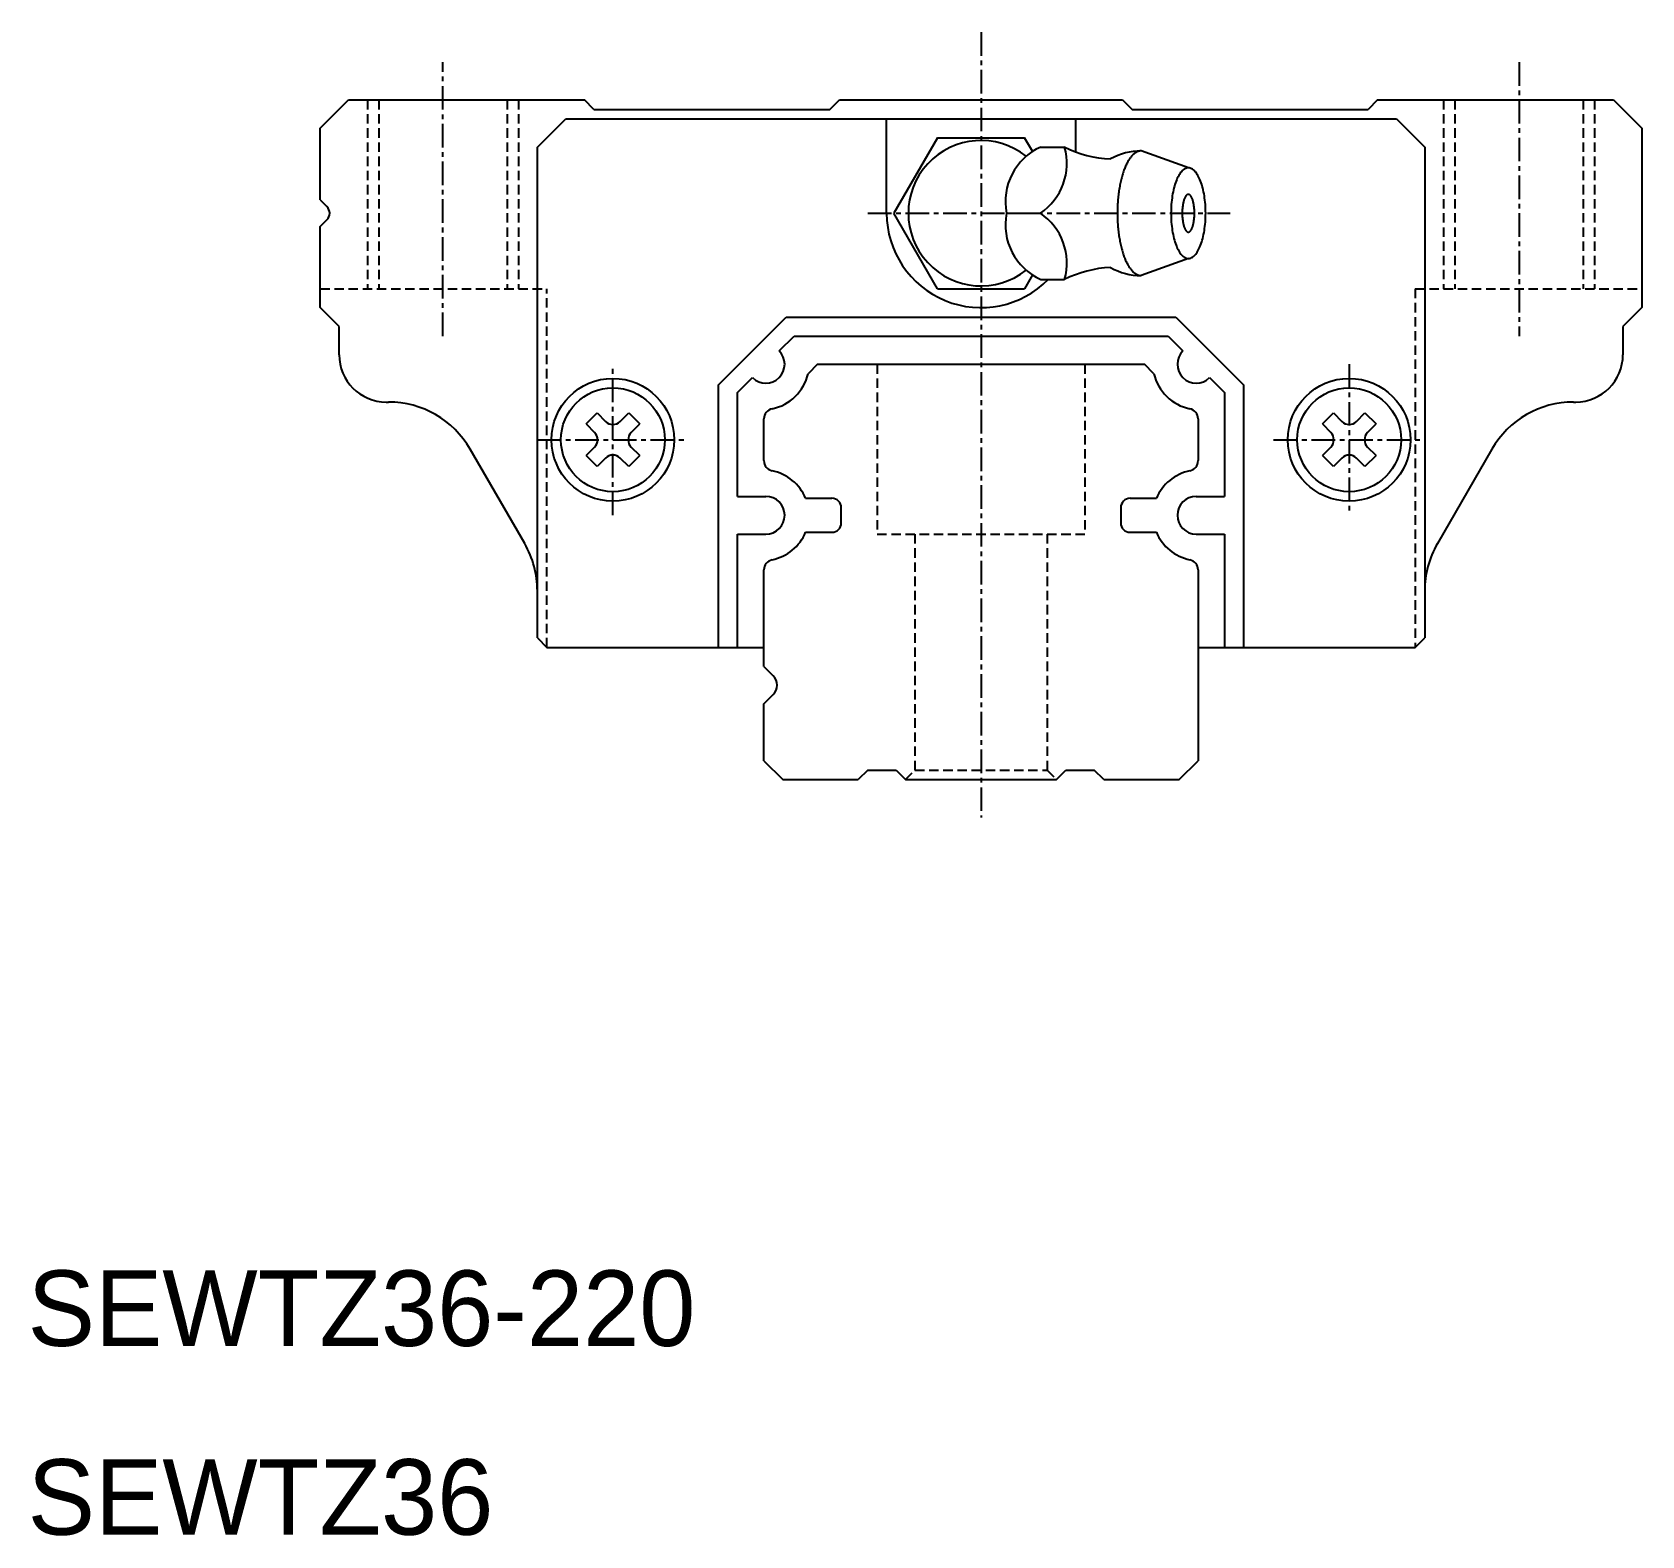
# Model space of a CAD drawing. Extents: x 10 to 359, y 10 to 199.
# Drawn here: x 10.2 to 95.5, y 9.9 to 89.6 of the extents above; entities that cross this region are included whole.
import ezdxf

# ---------------------------------------------------------------- set-up
doc = ezdxf.new("R2010")
doc.units = 0
doc.linetypes.add('CENTER', pattern=[2, 1.25, -0.25, 0.25, -0.25])
doc.linetypes.add('DASHED', pattern=[0.75, 0.5, -0.25])
doc.layers.get('0').update_dxf_attribs({"linetype": 'CONTINUOUS'})
doc.layers.add('CENTER', color=1, linetype='CENTER')

msp = doc.modelspace()

# ---------------------------------------------------------------- linework, layer by layer
at = {"color": 7, "linetype": 'CONTINUOUS'}
for p, q in [((25.500036, 84.49997), (27.000032, 85.99997)), ((26.999981, 86), (39.49998, 86)), ((40.00004, 85.49999), (39.50004, 86)), ((39.99998, 85.5), (52.50001, 85.5)), ((52.50005, 85.49998), (53.00003, 85.99998)), ((53.00001, 86), (67.99998, 86)), ((68.00002, 85.99999), (68.5, 85.5)), ((68.49997, 85.5), (80.99998, 85.5)), ((81.50002, 86), (81.00002, 85.5)), ((81.49998, 86), (93.99998, 86)), ((93.99999, 85.99998), (95.49999, 84.49997)), ((25.499981, 80.70713), (25.499981, 84.49998)), ((37.00002, 83.49998), (38.50001, 84.99997)), ((38.5, 85), (82.49993, 85)), ((55.49997, 80), (55.49997, 85)), ((65.49997, 85), (65.49997, 83.25493)), ((82.49998, 84.99999), (83.99998, 83.49999)), ((95.49998, 84.49998), (95.49998, 75)), ((58.19052, 84.00002), (55.88112, 80.00001)), ((58.19053, 84.00003), (60.49995, 84.00003)), ((60.49995, 84.00003), (62.80937, 84.00003)), ((63.21969, 83.28934), (62.80938, 84.00002)), ((36.99997, 57.50001), (36.99997, 83.49998)), ((63.64536, 83.5074), (64.92351, 83.5074)), ((71.48067, 82.39999), (68.9862, 83.29999)), ((83.99997, 83.49998), (83.99997, 57.50001)), ((25.500019, 80.70711), (25.853572, 80.35355)), ((25.499981, 75), (25.499981, 79.29287)), ((25.500019, 79.29289), (25.853572, 79.64645)), ((58.19052, 76), (55.88112, 80.00001)), ((61.84948, 80), (63.64536, 80)), ((71.48067, 77.6), (68.9862, 76.7)), ((63.23237, 76.73263), (62.80938, 76)), ((58.19053, 76), (60.49995, 76)), ((60.49995, 76), (62.80937, 76)), ((63.64536, 76.49259), (64.92351, 76.49259)), ((26.500021, 73.99999), (25.50002, 74.99999)), ((46.59999, 70.9142), (50.17998, 74.4942)), ((50.17997, 74.49421), (70.81997, 74.49421)), ((70.81999, 74.49421), (74.39999, 70.91421)), ((95.50001, 75.00001), (94.50001, 74.00001)), ((26.499981, 72.5), (26.499981, 74)), ((49.80709, 72.7071), (50.59421, 73.49421)), ((50.59419, 73.49421), (70.40576, 73.49421)), ((70.40577, 73.49422), (71.19288, 72.70711)), ((94.49998, 74), (94.49998, 72.5)), ((51.84081, 71.99998), (51.34081, 71.49998)), ((51.84079, 71.99998), (69.15913, 71.99998)), ((69.65914, 71.49998), (69.15914, 71.99998)), ((46.59997, 57), (46.59997, 70.91421)), ((47.59999, 70.49999), (48.39288, 71.29288)), ((72.60709, 71.29289), (73.39999, 70.5)), ((74.39997, 70.91421), (74.39997, 57)), ((28.999981, 70), (29.113247, 70)), ((47.59997, 65), (47.59997, 70.5)), ((73.39997, 70.5), (73.39997, 65)), ((91.88671, 70), (91.99998, 70)), ((39.5788, 68.83765), (40.16234, 69.4212)), ((40.16233, 69.4212), (40.61107, 68.97246)), ((41.38889, 68.97246), (41.83763, 69.4212)), ((41.83765, 69.4212), (42.42119, 68.83766)), ((48.99995, 66.89758), (48.99995, 69.10237)), ((71.99995, 69.10237), (71.99995, 66.89758)), ((78.57879, 68.83766), (79.16234, 69.4212)), ((79.16234, 69.4212), (79.61107, 68.97246)), ((80.3889, 68.97245), (80.83764, 69.42119)), ((80.83764, 69.4212), (81.42119, 68.83766)), ((39.57878, 68.83765), (40.02752, 68.38891)), ((41.97244, 68.3889), (42.42118, 68.83764)), ((78.57878, 68.83765), (79.02752, 68.38891)), ((80.97244, 68.38891), (81.42118, 68.83765)), ((36.33016, 62.50003), (33.443439, 67.49997)), ((40.02752, 67.61109), (39.57878, 67.16235)), ((42.42118, 67.16234), (41.97243, 67.61109)), ((79.02752, 67.6111), (78.57878, 67.16236)), ((81.42118, 67.16236), (80.97244, 67.6111)), ((87.55662, 67.5), (84.66989, 62.50003)), ((40.16235, 66.57881), (39.5788, 67.16236)), ((40.61108, 67.02754), (40.16234, 66.5788)), ((41.83764, 66.5788), (41.38889, 67.02755)), ((42.42119, 67.16235), (41.83764, 66.57881)), ((79.16234, 66.57881), (78.5788, 67.16236)), ((79.61107, 67.02754), (79.16234, 66.5788)), ((80.83762, 66.5788), (80.38889, 67.02754)), ((81.42118, 67.16236), (80.83764, 66.57881)), ((47.59997, 65), (49.09997, 65)), ((51.21048, 64.89999), (52.59996, 64.89999)), ((68.39996, 64.89999), (69.78944, 64.89999)), ((71.89997, 65), (73.39997, 65)), ((53.09996, 63.59999), (53.09996, 64.39999)), ((67.89996, 64.39999), (67.89996, 63.59999)), ((51.21048, 63.09999), (52.59996, 63.09999)), ((68.39996, 63.09999), (69.78944, 63.09999)), ((47.59997, 57), (47.59997, 63)), ((47.59997, 63), (49.09997, 63)), ((71.89997, 63), (73.39997, 63)), ((73.39997, 63), (73.39997, 57)), ((48.99995, 55.98994), (48.99995, 61.10238)), ((71.99995, 61.10238), (71.99995, 51)), ((37, 57.50003), (37.50001, 57.00001)), ((83.49997, 57.00002), (83.99996, 57.50003)), ((37.5, 57), (48.99995, 57)), ((71.99995, 57), (83.49993, 57)), ((48.99996, 55.98993), (49.49493, 55.49496)), ((48.99995, 51), (48.99995, 54.01002)), ((48.99996, 54.01002), (49.49494, 54.505)), ((49, 51), (50, 50)), ((54.49997, 50.49999), (53.99998, 50)), ((54.49995, 50.49998), (55.99997, 50.49998)), ((55.99997, 50.49998), (56.49997, 49.99998)), ((64.49996, 49.99999), (64.99996, 50.49999)), ((64.99995, 50.49998), (66.49995, 50.49998)), ((66.99998, 50), (66.49998, 50.5)), ((70.99998, 50), (71.99998, 51)), ((49.99995, 49.99998), (53.99995, 49.99998)), ((56.49995, 49.99998), (64.49995, 49.99998)), ((66.99995, 49.99998), (70.99995, 49.99998))]:
    msp.add_line(p, q, dxfattribs=at)
at = {"color": 3, "linetype": 'DASHED'}
for p, q in [((27.999981, 86), (27.999981, 76)), ((28.599981, 86), (28.599981, 76)), ((35.39998, 86), (35.39998, 76)), ((35.99998, 86), (35.99998, 76)), ((84.99998, 86), (84.99998, 76)), ((85.59998, 86), (85.59998, 76)), ((92.39998, 86), (92.39998, 76)), ((92.99998, 86), (92.99998, 76)), ((25.499981, 76), (37.49997, 76)), ((37.49997, 57), (37.49997, 76)), ((83.49997, 76), (83.49997, 57)), ((83.49997, 76), (95.49997, 76)), ((54.99995, 71.99998), (54.99995, 62.99998)), ((65.99995, 71.99998), (65.99995, 62.99998)), ((54.99995, 62.99998), (65.99995, 62.99998)), ((56.99995, 62.99998), (56.99995, 50.49998)), ((63.99995, 62.99998), (63.99995, 50.49998)), ((56.49996, 49.99998), (56.99996, 50.49998)), ((56.99995, 50.49998), (63.99995, 50.49998)), ((63.99997, 50.49998), (64.49997, 49.99998))]:
    msp.add_line(p, q, dxfattribs=at)
at = {"color": 7, "linetype": 'CONTINUOUS'}
for points in [[(68.9862, 83.3, 0), (68.9552, 83.299, 0), (68.9242, 83.296, 0), (68.8933, 83.2911, 0), (68.8624, 83.2841, 0), (68.8316, 83.2752, 0), (68.8009, 83.2643, 0), (68.7703, 83.2514, 0), (68.7398, 83.2366, 0), (68.7095, 83.2198, 0), (68.6794, 83.2011, 0), (68.6494, 83.1805, 0), (68.6196, 83.1579, 0), (68.5901, 83.1334, 0), (68.5608, 83.1071, 0), (68.5317, 83.0789, 0), (68.5029, 83.0488, 0), (68.4744, 83.0169, 0), (68.4463, 82.9832, 0), (68.4184, 82.9476, 0), (68.3909, 82.9103, 0), (68.3637, 82.8713, 0), (68.337, 82.8305, 0), (68.3106, 82.788, 0), (68.2846, 82.7438, 0), (68.259, 82.698, 0), (68.2339, 82.6506, 0), (68.2093, 82.6015, 0), (68.1851, 82.5509, 0), (68.1613, 82.4988, 0), (68.1381, 82.4451, 0), (68.1154, 82.39, 0), (68.0932, 82.3335, 0), (68.0716, 82.2755, 0), (68.0505, 82.2161, 0), (68.03, 82.1555, 0), (68.01, 82.0935, 0), (67.9906, 82.0303, 0), (67.9719, 81.9658, 0), (67.9537, 81.9002, 0), (67.9362, 81.8334, 0), (67.9193, 81.7655, 0), (67.903, 81.6965, 0), (67.8874, 81.6266, 0), (67.8725, 81.5556, 0), (67.8582, 81.4837, 0), (67.8446, 81.4109, 0), (67.8317, 81.3373, 0), (67.8195, 81.2629, 0), (67.808, 81.1877, 0), (67.7972, 81.1117, 0), (67.7871, 81.0351, 0), (67.7777, 80.9579, 0), (67.7691, 80.8802, 0), (67.7612, 80.8018, 0), (67.754, 80.723, 0), (67.7476, 80.6438, 0), (67.7419, 80.5642, 0), (67.737, 80.4842, 0), (67.7328, 80.404, 0), (67.7294, 80.3235, 0), (67.7268, 80.2428, 0), (67.7249, 80.1619, 0), (67.7237, 80.081, 0), (67.7233, 80, 0), (67.7237, 79.919, 0), (67.7249, 79.8381, 0), (67.7268, 79.7572, 0), (67.7294, 79.6765, 0), (67.7328, 79.596, 0), (67.737, 79.5158, 0), (67.7419, 79.4358, 0), (67.7476, 79.3562, 0), (67.754, 79.277, 0), (67.7612, 79.1982, 0), (67.7691, 79.1198, 0), (67.7777, 79.0421, 0), (67.7871, 78.9649, 0), (67.7972, 78.8883, 0), (67.808, 78.8123, 0), (67.8195, 78.7371, 0), (67.8317, 78.6627, 0), (67.8446, 78.5891, 0), (67.8582, 78.5163, 0), (67.8725, 78.4444, 0), (67.8874, 78.3734, 0), (67.903, 78.3035, 0), (67.9193, 78.2345, 0), (67.9362, 78.1666, 0), (67.9537, 78.0998, 0), (67.9719, 78.0342, 0), (67.9906, 77.9697, 0), (68.01, 77.9065, 0), (68.03, 77.8445, 0), (68.0505, 77.7839, 0), (68.0716, 77.7245, 0), (68.0932, 77.6665, 0), (68.1154, 77.61, 0), (68.1381, 77.5549, 0), (68.1613, 77.5012, 0), (68.1851, 77.4491, 0), (68.2093, 77.3985, 0), (68.2339, 77.3494, 0), (68.259, 77.302, 0), (68.2846, 77.2562, 0), (68.3106, 77.212, 0), (68.337, 77.1695, 0), (68.3637, 77.1287, 0), (68.3909, 77.0897, 0), (68.4184, 77.0524, 0), (68.4463, 77.0168, 0), (68.4744, 76.9831, 0), (68.5029, 76.9512, 0), (68.5317, 76.9211, 0), (68.5608, 76.8929, 0), (68.5901, 76.8666, 0), (68.6196, 76.8421, 0), (68.6494, 76.8195, 0), (68.6794, 76.7989, 0), (68.7095, 76.7802, 0), (68.7398, 76.7634, 0), (68.7703, 76.7486, 0), (68.8009, 76.7357, 0), (68.8316, 76.7248, 0), (68.8624, 76.7159, 0), (68.8933, 76.7089, 0), (68.9242, 76.704, 0), (68.9552, 76.701, 0), (68.9862, 76.7, 0)], [(71.4807, 82.4, 0), (71.4356, 82.3971, 0), (71.3906, 82.3884, 0), (71.3459, 82.374, 0), (71.3015, 82.3539, 0), (71.2575, 82.3281, 0), (71.2141, 82.2967, 0), (71.1713, 82.2597, 0), (71.1292, 82.2173, 0), (71.088, 82.1696, 0), (71.0477, 82.1166, 0), (71.0085, 82.0585, 0), (70.9704, 81.9955, 0), (70.9336, 81.9277, 0), (70.898, 81.8552, 0), (70.8639, 81.7783, 0), (70.8312, 81.6971, 0), (70.8002, 81.6117, 0), (70.7707, 81.5225, 0), (70.743, 81.4297, 0), (70.717, 81.3334, 0), (70.6929, 81.2338, 0), (70.6707, 81.1314, 0), (70.6504, 81.0261, 0), (70.6321, 80.9184, 0), (70.6159, 80.8085, 0), (70.6018, 80.6967, 0), (70.5898, 80.5832, 0), (70.5799, 80.4682, 0), (70.5722, 80.3522, 0), (70.5667, 80.2352, 0), (70.5633, 80.1178, 0), (70.5622, 80, 0), (70.5633, 79.8822, 0), (70.5667, 79.7648, 0), (70.5722, 79.6478, 0), (70.5799, 79.5318, 0), (70.5898, 79.4168, 0), (70.6018, 79.3033, 0), (70.6159, 79.1915, 0), (70.6321, 79.0816, 0), (70.6504, 78.9739, 0), (70.6707, 78.8686, 0), (70.6929, 78.7662, 0), (70.717, 78.6666, 0), (70.743, 78.5703, 0), (70.7707, 78.4775, 0), (70.8002, 78.3883, 0), (70.8312, 78.3029, 0), (70.8639, 78.2217, 0), (70.898, 78.1448, 0), (70.9336, 78.0723, 0), (70.9704, 78.0045, 0), (71.0085, 77.9415, 0), (71.0477, 77.8834, 0), (71.088, 77.8304, 0), (71.1292, 77.7827, 0), (71.1713, 77.7403, 0), (71.2141, 77.7033, 0), (71.2575, 77.6719, 0), (71.3015, 77.6461, 0), (71.3459, 77.626, 0), (71.3906, 77.6116, 0), (71.4356, 77.6029, 0), (71.4807, 77.6, 0), (71.5257, 77.6029, 0), (71.5707, 77.6116, 0), (71.6154, 77.626, 0), (71.6598, 77.6461, 0), (71.7038, 77.6719, 0), (71.7473, 77.7033, 0), (71.7901, 77.7403, 0), (71.8321, 77.7827, 0), (71.8734, 77.8304, 0), (71.9136, 77.8834, 0), (71.9528, 77.9415, 0), (71.9909, 78.0045, 0), (72.0278, 78.0723, 0), (72.0633, 78.1448, 0), (72.0975, 78.2217, 0), (72.1301, 78.3029, 0), (72.1612, 78.3883, 0), (72.1906, 78.4775, 0), (72.2184, 78.5703, 0), (72.2443, 78.6666, 0), (72.2684, 78.7662, 0), (72.2907, 78.8686, 0), (72.3109, 78.9739, 0), (72.3292, 79.0816, 0), (72.3454, 79.1915, 0), (72.3596, 79.3033, 0), (72.3716, 79.4168, 0), (72.3815, 79.5318, 0), (72.3892, 79.6478, 0), (72.3947, 79.7648, 0), (72.398, 79.8822, 0), (72.3991, 80, 0), (72.398, 80.1178, 0), (72.3947, 80.2352, 0), (72.3892, 80.3522, 0), (72.3815, 80.4682, 0), (72.3716, 80.5832, 0), (72.3596, 80.6967, 0), (72.3454, 80.8085, 0), (72.3292, 80.9184, 0), (72.3109, 81.0261, 0), (72.2907, 81.1314, 0), (72.2684, 81.2338, 0), (72.2443, 81.3334, 0), (72.2184, 81.4297, 0), (72.1906, 81.5225, 0), (72.1612, 81.6117, 0), (72.1301, 81.6971, 0), (72.0975, 81.7783, 0), (72.0633, 81.8552, 0), (72.0278, 81.9277, 0), (71.9909, 81.9955, 0), (71.9528, 82.0585, 0), (71.9136, 82.1166, 0), (71.8734, 82.1696, 0), (71.8321, 82.2173, 0), (71.7901, 82.2597, 0), (71.7473, 82.2967, 0), (71.7038, 82.3281, 0), (71.6598, 82.3539, 0), (71.6154, 82.374, 0), (71.5707, 82.3884, 0), (71.5257, 82.3971, 0), (71.4807, 82.4, 0)], [(71.4807, 79, 0), (71.4966, 79.0012, 0), (71.5125, 79.0048, 0), (71.5283, 79.0108, 0), (71.544, 79.0192, 0), (71.5596, 79.03, 0), (71.5749, 79.0431, 0), (71.5901, 79.0585, 0), (71.6049, 79.0761, 0), (71.6195, 79.096, 0), (71.6337, 79.1181, 0), (71.6476, 79.1423, 0), (71.6611, 79.1685, 0), (71.6741, 79.1968, 0), (71.6867, 79.227, 0), (71.6987, 79.2591, 0), (71.7103, 79.2929, 0), (71.7213, 79.3284, 0), (71.7317, 79.3656, 0), (71.7415, 79.4043, 0), (71.7507, 79.4444, 0), (71.7592, 79.4859, 0), (71.767, 79.5286, 0), (71.7742, 79.5724, 0), (71.7807, 79.6173, 0), (71.7864, 79.6631, 0), (71.7914, 79.7097, 0), (71.7957, 79.757, 0), (71.7991, 79.8049, 0), (71.8019, 79.8533, 0), (71.8038, 79.902, 0), (71.805, 79.9509, 0), (71.8054, 80, 0), (71.805, 80.0491, 0), (71.8038, 80.098, 0), (71.8019, 80.1467, 0), (71.7991, 80.1951, 0), (71.7957, 80.243, 0), (71.7914, 80.2903, 0), (71.7864, 80.3369, 0), (71.7807, 80.3827, 0), (71.7742, 80.4276, 0), (71.767, 80.4714, 0), (71.7592, 80.5141, 0), (71.7507, 80.5556, 0), (71.7415, 80.5957, 0), (71.7317, 80.6344, 0), (71.7213, 80.6716, 0), (71.7103, 80.7071, 0), (71.6987, 80.7409, 0), (71.6867, 80.773, 0), (71.6741, 80.8032, 0), (71.6611, 80.8315, 0), (71.6476, 80.8577, 0), (71.6337, 80.8819, 0), (71.6195, 80.904, 0), (71.6049, 80.9239, 0), (71.5901, 80.9415, 0), (71.5749, 80.9569, 0), (71.5596, 80.97, 0), (71.544, 80.9808, 0), (71.5283, 80.9892, 0), (71.5125, 80.9952, 0), (71.4966, 80.9988, 0), (71.4807, 81, 0), (71.4647, 80.9988, 0), (71.4488, 80.9952, 0), (71.433, 80.9892, 0), (71.4173, 80.9808, 0), (71.4018, 80.97, 0), (71.3864, 80.9569, 0), (71.3713, 80.9415, 0), (71.3564, 80.9239, 0), (71.3418, 80.904, 0), (71.3276, 80.8819, 0), (71.3137, 80.8577, 0), (71.3003, 80.8315, 0), (71.2872, 80.8032, 0), (71.2747, 80.773, 0), (71.2626, 80.7409, 0), (71.2511, 80.7071, 0), (71.2401, 80.6716, 0), (71.2297, 80.6344, 0), (71.2199, 80.5957, 0), (71.2107, 80.5556, 0), (71.2022, 80.5141, 0), (71.1943, 80.4714, 0), (71.1871, 80.4276, 0), (71.1807, 80.3827, 0), (71.1749, 80.3369, 0), (71.1699, 80.2903, 0), (71.1657, 80.243, 0), (71.1622, 80.1951, 0), (71.1595, 80.1467, 0), (71.1575, 80.098, 0), (71.1563, 80.0491, 0), (71.156, 80, 0), (71.1563, 79.9509, 0), (71.1575, 79.902, 0), (71.1595, 79.8533, 0), (71.1622, 79.8049, 0), (71.1657, 79.757, 0), (71.1699, 79.7097, 0), (71.1749, 79.6631, 0), (71.1807, 79.6173, 0), (71.1871, 79.5724, 0), (71.1943, 79.5286, 0), (71.2022, 79.4859, 0), (71.2107, 79.4444, 0), (71.2199, 79.4043, 0), (71.2297, 79.3656, 0), (71.2401, 79.3284, 0), (71.2511, 79.2929, 0), (71.2626, 79.2591, 0), (71.2747, 79.227, 0), (71.2872, 79.1968, 0), (71.3003, 79.1685, 0), (71.3137, 79.1423, 0), (71.3276, 79.1181, 0), (71.3418, 79.096, 0), (71.3564, 79.0761, 0), (71.3713, 79.0585, 0), (71.3864, 79.0431, 0), (71.4018, 79.03, 0), (71.4173, 79.0192, 0), (71.433, 79.0108, 0), (71.4488, 79.0048, 0), (71.4647, 79.0012, 0), (71.4807, 79, 0)]]:
    msp.add_polyline3d(points, dxfattribs=at)
for centre, radius in [((40.99997, 68), 3.25), ((79.99997, 68), 3.25), ((40.99997, 68), 2.75), ((79.99997, 68), 2.75)]:
    msp.add_circle(centre, radius, dxfattribs=at)
for centre, radius, start, end in [((60.49995, 80), 3.849999, 51.526513, 308.47349), ((64.96695, 80.60688), 3.17599, 114.03975, 191.01614), ((61.87011, 82.63351), 3.17599, 303.98386, 15.97117), ((67.61547, 88.86961), 5.999999, 243.20602, 267.6158), ((68.9862, 80), 3.299999, 90.000073, 119.40699), ((25.499981, 80), 0.5, 315, 45), ((60.49997, 80), 5, 180.00004, 315.45413), ((64.96695, 79.39311), 3.17599, 168.98386, 245.96025), ((61.87011, 77.36648), 3.17599, 344.02883, 56.01614), ((67.61547, 71.13038), 5.999999, 92.384205, 116.79398), ((68.9862, 79.99999), 3.299999, 240.59301, 269.99993), ((28.999981, 72.5), 2.5, 180.00004, 270.00002), ((49.09997, 72), 1, 225.00005, 45), ((71.89997, 72), 1, 135, 314.99996), ((91.99998, 72.5), 2.5, 270.00002, 0), ((48.92991, 72.06416), 2.476, 281.8239, 346.8289), ((72.07, 72.06416), 2.476, 193.1711, 258.17614), ((29.113247, 65), 5, 30.000028, 89.999873), ((91.88671, 65), 5, 90.000091, 149.99997), ((49.54995, 69.10237), 0.55, 101.82386, 179.99991), ((71.44996, 69.10237), 0.55, 0.0000555, 78.176105), ((39.63861, 68), 0.55, 315.00007, 44.99993), ((40.99997, 69.36137), 0.55, 225.00005, 314.99995), ((42.36134, 68), 0.55, 135, 224.99998), ((78.63861, 68), 0.55, 315.00007, 44.99993), ((79.99997, 69.36137), 0.55, 225.00005, 314.99995), ((81.36134, 68), 0.55, 135, 224.99998), ((40.99997, 66.63864), 0.55, 45.000046, 134.99995), ((49.54995, 66.89758), 0.55, 180.00009, 258.17614), ((71.44996, 66.89758), 0.55, 281.8239, 359.99996), ((79.99997, 66.63864), 0.55, 45.000046, 134.99995), ((48.92991, 63.9358), 2.476, 22.917832, 78.176105), ((72.07, 63.9358), 2.476, 101.82386, 157.08217), ((49.09997, 64), 1, 270.00007, 89.99998), ((52.59996, 64.39999), 0.5, 0.00003597, 89.999982), ((68.39996, 64.39999), 0.5, 89.999982, 179.99996), ((71.89997, 64), 1, 89.999982, 269.99995), ((48.92991, 64.06417), 2.476, 281.8239, 337.08217), ((52.59996, 63.59999), 0.5, 270.00002, 0.00004), ((68.39996, 63.59999), 0.5, 179.99996, 270), ((72.07, 64.06417), 2.476, 202.91783, 258.17614), ((31.999981, 60.00003), 5, 359.99998, 30.00008), ((88.99992, 60.00003), 5, 149.99992, 180.00002), ((49.54995, 61.10238), 0.55, 101.82386, 179.99991), ((71.44996, 61.10238), 0.55, 0.0000555, 78.176105), ((48.99995, 54.99998), 0.7, 315, 45)]:
    msp.add_arc(centre, radius, start, end, dxfattribs=at)
at = {"layer": 'CENTER', "color": 1, "linetype": 'CENTER'}
for p, q in [((60.49995, 89.58898), (60.49995, 47.99998)), ((31.999981, 73.48598), (31.999981, 88)), ((88.99998, 88), (88.99998, 73.48598)), ((54.49997, 80), (73.68895, 80)), ((40.99997, 64), (40.99997, 72)), ((79.99997, 72), (79.99997, 64)), ((36.99997, 68), (44.99997, 68)), ((75.99997, 68), (83.99997, 68))]:
    msp.add_line(p, q, dxfattribs=at)

# ---------------------------------------------------------------- texts
at = {"color": 7, "linetype": 'CONTINUOUS'}
for s, p in [('SEWTZ36-220', (10, 20)), ('SEWTZ36', (10, 10))]:
    msp.add_text(s, height=4, dxfattribs=at).set_placement(p)

doc.saveas('drawing.dxf')
